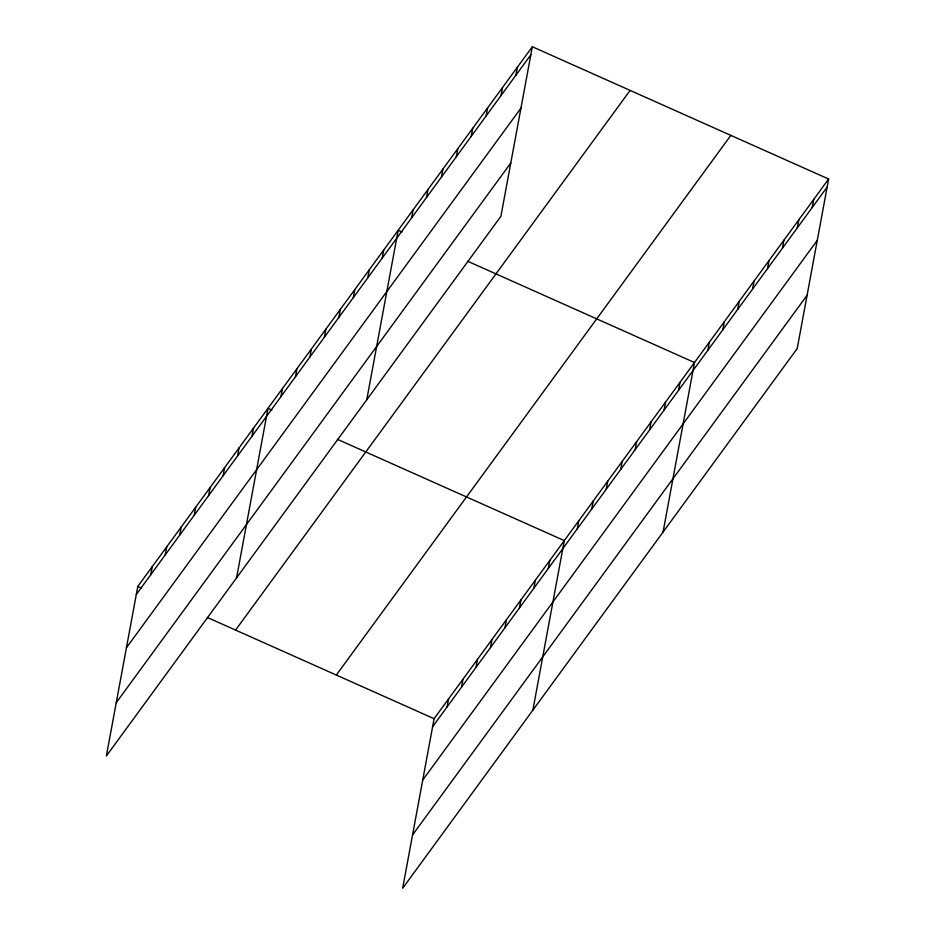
<?xml version="1.0" encoding="UTF-8"?>
<svg xmlns="http://www.w3.org/2000/svg" width="935" height="935" viewBox="0 0 935 935"><rect width="100%" height="100%" fill="white"/><g stroke="black" fill="none" stroke-linecap="round" stroke-linejoin="round"><path stroke-width="1.4" d="M532.331 46.75L137.796 586.42L106.368 755.971L500.903 216.301L532.331 46.75L828.632 179.029L797.204 348.58L402.669 888.25L434.097 718.699L828.632 179.029M150.769 574.686L152.265 566.633M165.238 554.887L166.734 546.846M179.707 535.1L181.191 527.059M194.176 515.314L195.66 507.273M208.634 495.527L210.13 487.486M223.103 475.74L224.599 467.699M237.572 455.953L239.056 447.912M252.041 436.166L253.525 428.113M236.567 577.877L267.994 408.326L271.851 410.056M280.967 396.592L282.464 388.539M295.437 376.805L296.921 368.752M309.906 357.018L311.39 348.965M324.363 337.219L325.859 329.178M338.832 317.433L340.328 309.392M353.301 297.646L354.786 289.605M367.771 277.859L369.255 269.818M382.228 258.072L383.724 250.031M366.765 399.794L398.193 230.244L402.05 231.962M411.599 217.902L413.095 209.849M426.512 197.507L427.996 189.466M441.413 177.124L442.898 169.071M456.315 156.729L457.811 148.688M471.217 136.346L472.713 128.305M486.13 115.963L487.614 107.911M501.031 95.569L502.516 87.528M515.933 75.186L517.429 67.133M447.07 706.953L448.566 698.913M461.539 687.167L463.024 679.126M475.997 667.38L477.493 659.339M490.466 647.593L491.962 639.552M504.935 627.806L506.431 619.753M519.404 608.019L520.889 599.966M533.862 588.232L535.358 580.179M548.331 568.445L549.827 560.392M532.868 710.156L564.296 540.605L337.465 439.345M577.269 528.859L578.753 520.818M591.726 509.072L593.222 501.031M606.196 489.285L607.692 481.244M620.665 469.499L622.161 461.458M635.134 449.712L636.618 441.671M649.591 429.925L651.087 421.884M664.06 410.138L665.556 402.085M678.529 390.351L680.025 382.298M663.067 532.062L694.483 362.511L467.664 261.251M707.9 350.169L709.396 342.128M722.802 329.786L724.298 321.733M737.703 309.403L739.199 301.35M752.617 289.008L754.101 280.967M767.518 268.625L769.014 260.573M782.42 248.231L783.916 240.19M797.321 227.848L798.817 219.807M812.235 207.465L813.719 199.412M136.311 594.473L530.835 54.791M126.424 647.768L520.959 108.098M116.256 702.676L510.779 163.006M235.573 630.073L630.108 90.403M336.32 675.047L730.843 135.376M432.601 726.74L827.136 187.07M422.725 780.047L817.26 240.365M412.545 834.955L807.08 295.285M137.796 586.42L141.653 588.15M207.266 617.439L434.097 718.699"/></g></svg>
